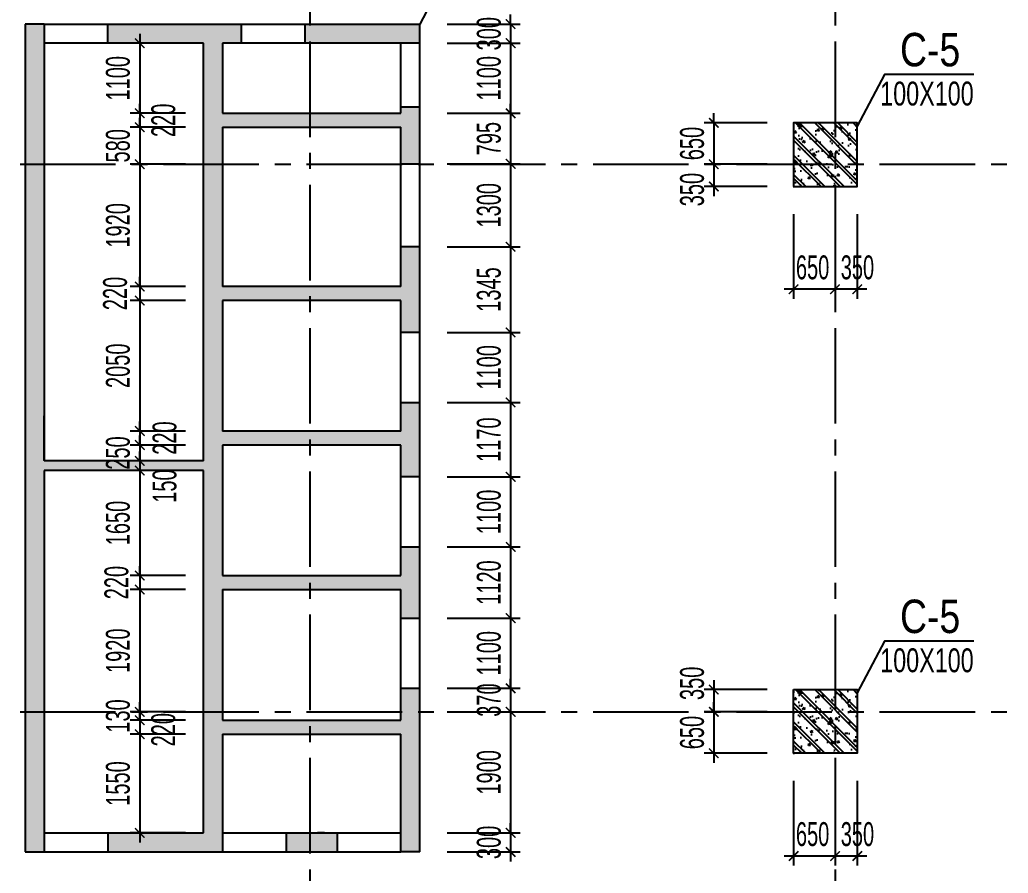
# Model space of a CAD drawing. Extents: x 1719887 to 1865417, y -150890 to 59748.
# Drawn here: x 1806865 to 1822391, y -2493 to 10910 of the extents above; entities that cross this region are included whole.
import ezdxf
from ezdxf.enums import TextEntityAlignment as Align

# ---------------------------------------------------------------- set-up
doc = ezdxf.new("R2010")
doc.units = 0
doc.header["$LTSCALE"] = 1000
doc.header["$MEASUREMENT"] = 0
doc.header["$PDMODE"] = 3
doc.linetypes.add('CENTER2', pattern=[1.125, 0.75, -0.125, 0.125, -0.125])
doc.layers.get('0').update_dxf_attribs({"linetype": 'CONTINUOUS'})
doc.layers.get('Defpoints').update_dxf_attribs({"linetype": 'CONTINUOUS'})
for name, color, linetype in [('CDC.01.AXIS', 160, 'CENTER2'), ('CDC.02.DIM', 1, 'CONTINUOUS'), ('CDC.05.STEEL', 4, 'CONTINUOUS'), ('CDC.06.TEXT', 2, 'CONTINUOUS'), ('CDC.10.HATCH', 9, 'CONTINUOUS'), ('CDC.11.NOTE', 8, 'CONTINUOUS')]:
    doc.layers.add(name, color=color, linetype=linetype)
doc.styles.add('ARIAL', font='arial.ttf', dxfattribs={"width": 0.6})
doc.dimstyles.new('D150', dxfattribs={"dimscale": 150, "dimtxt": 2.5, "dimasz": 1, "dimexe": 1, "dimexo": 0, "dimgap": 1, "dimtad": 1, "dimdec": 0, "dimdsep": 46, "dimtxsty": 'ARIAL', "dimblk": 'ARCHTICK', "dimcen": 1, "dimdle": 1, "dimclrd": 1, "dimclre": 1, "dimclrt": 2, "dimadec": 0, "dimazin": 0, "dimtfac": 0.00072, "dimtdec": 0, "dimtix": 1, "dimtmove": 2, "dimatfit": 3, "dimldrblk": 'ARCHTICK', "dimfxl": 1, "dimtolj": 1, "dimlwd": -1, "dimlwe": -1, "dimarcsym": 0})

# ---------------------------------------------------------------- blocks, each defined once
blk = doc.blocks.new('TH1')
at = {"layer": 'CDC.10.HATCH'}
h = blk.add_hatch(dxfattribs=at)
h.set_pattern_fill('CHAU-01', color=256, scale=50, style=0, pattern_type=2)
h.set_pattern_definition([(50, (0, 0), (358.63009, -31.376067), [37.5, -412.5]), (355, (0, 0), (-69.37567, 376.09607), [30, -330]), (100.4514, (29.9, -2.6), (289.25469, 344.71977), [31.870095, -350.571056]), (46.1842, (0, 100), (533.62052, -82.75951), [56.25, -618.75]), (96.6356, (44.47, 93.1), (467.33135, 487.05894), [47.80514, -525.8565]), (351.1842, (0, 100), (467.33097, 487.0593), [45, -495]), (21, (50, 75), (298.453526, -201.309445), [37.5, -412.5]), (326, (50, 75), (121.657666, 362.57502), [30, -330]), (71.4514, (74.87, 58.22), (420.111314, 161.26525), [31.870095, -350.571056]), (37.5, (0, 0), (6.079928, 166.446927), [0, -326, 0, -335, 0, -331.25]), (7.5, (0, 0), (131.534769, 197.205856), [0, -191, 0, -318.5, 0, -126.25]), (327.5, (-111.5, 0), (266.911218, -11.277436), [0, -125, 0, -390, 0, -517.5]), (317.5, (-161.5, 0), (291.593085, 50.05249), [0, -162.5, 0, -259, 0, -367.5]), (45, (0, 0), (-150.26019, 150.26019), []), (45, (0, 61.25), (-150.26019, 150.26019), [])])
h.paths.add_polyline_path([(1813811, -97948), (1814610, -97948), (1814610, -98248), (1813811, -98248)], flags=17)
h.paths.add_polyline_path([(1814110, -85548), (1815910, -85548), (1815910, -85248), (1814110, -85248)])
h.paths.add_polyline_path([(1812810, -97948), (1812810, -96398), (1815610, -96398), (1815610, -98248), (1815910, -98248), (1815910, -95678), (1815610, -95678), (1815610, -96178), (1812810, -96178), (1812810, -94128), (1815610, -94128), (1815610, -94578), (1815910, -94578), (1815910, -93458), (1815610, -93458), (1815610, -93908), (1812810, -93908), (1812810, -91858), (1815610, -91858), (1815610, -92358), (1815910, -92358), (1815910, -91188), (1815610, -91188), (1815610, -91638), (1812810, -91638), (1812810, -89588), (1815610, -89588), (1815610, -90088), (1815910, -90088), (1815910, -88743), (1815610, -88743), (1815610, -89368), (1812810, -89368), (1812810, -86868), (1815610, -86868), (1815610, -87443), (1815910, -87443), (1815910, -86548), (1815610, -86548), (1815610, -86648), (1812810, -86648), (1812810, -85548), (1813110, -85548), (1813110, -85248), (1811010, -85248), (1811010, -85548), (1812510, -85548), (1812510, -86648), (1812510, -92108), (1810010, -92108), (1810010, -85248), (1809710, -85248), (1809710, -98248), (1810010, -98248), (1810010, -92258), (1812510, -92258), (1812510, -97948), (1811012, -97948), (1811012, -98248), (1812810, -98248)])
h = blk.add_hatch(dxfattribs=at)
h.set_pattern_fill('CHAU-01', color=256, scale=50, style=0, pattern_type=2)
h.set_pattern_definition([(130, (3571359.47, 0), (-358.63009, -31.376067), [37.5, -412.5]), (185, (3571359.47, 0), (69.37567, 376.09607), [30, -330]), (79.5486, (3571329.6, -2.6), (-289.25469, 344.71977), [31.870095, -350.571056]), (133.8158, (3571359.47, 100), (-533.62052, -82.75951), [56.25, -618.75]), (83.3644, (3571315, 93.1), (-467.33135, 487.05894), [47.80514, -525.8565]), (188.8158, (3571359.47, 100), (-467.33097, 487.0593), [45, -495]), (159, (3571309.47, 75), (-298.453526, -201.309445), [37.5, -412.5]), (214, (3571309.47, 75), (-121.657666, 362.57502), [30, -330]), (108.5486, (3571284.6, 58.22), (-420.111314, 161.26525), [31.870095, -350.571056]), (142.5, (3571359.47, 0), (-6.079928, 166.446927), [0, -326, 0, -335, 0, -331.25]), (172.5, (3571359.47, 0), (-131.534769, 197.205856), [0, -191, 0, -318.5, 0, -126.25]), (212.5, (3571470.97, 0), (-266.911218, -11.277436), [0, -125, 0, -390, 0, -517.5]), (222.5, (3571520.97, 0), (-291.593085, 50.05249), [0, -162.5, 0, -259, 0, -367.5]), (135, (3571359.47, 0), (150.26019, 150.26019), []), (135, (3571359.47, 61.25), (150.26019, 150.26019), [])])
h.paths.add_polyline_path([(1822430, -86798), (1822780, -86798), (1822780, -87448), (1822430, -87448)])
h.paths.add_polyline_path([(1822430, -87448), (1822780, -87448), (1822780, -87798), (1822430, -87798)])
h.paths.add_polyline_path([(1821780, -87448), (1822430, -87448), (1822430, -87798), (1821780, -87798)])
h.paths.add_polyline_path([(1821780, -86798), (1822430, -86798), (1822430, -87448), (1821780, -87448)])
h = blk.add_hatch(dxfattribs=at)
h.set_pattern_fill('CHAU-01', color=256, scale=50, style=0, pattern_type=2)
h.set_pattern_definition([(130, (3571359.47, -8900), (-358.63009, -31.376067), [37.5, -412.5]), (185, (3571359.47, -8900), (69.37567, 376.09607), [30, -330]), (79.5486, (3571329.6, -8902.6), (-289.25469, 344.71977), [31.870095, -350.571056]), (133.8158, (3571359.47, -8800), (-533.62052, -82.75951), [56.25, -618.75]), (83.3644, (3571315, -8806.9), (-467.33135, 487.05894), [47.80514, -525.8565]), (188.8158, (3571359.47, -8800), (-467.33097, 487.0593), [45, -495]), (159, (3571309.47, -8825), (-298.453526, -201.309445), [37.5, -412.5]), (214, (3571309.47, -8825), (-121.657666, 362.57502), [30, -330]), (108.5486, (3571284.6, -8841.78), (-420.111314, 161.26525), [31.870095, -350.571056]), (142.5, (3571359.47, -8900), (-6.079928, 166.446927), [0, -326, 0, -335, 0, -331.25]), (172.5, (3571359.47, -8900), (-131.534769, 197.205856), [0, -191, 0, -318.5, 0, -126.25]), (212.5, (3571470.97, -8900), (-266.911218, -11.277436), [0, -125, 0, -390, 0, -517.5]), (222.5, (3571520.97, -8900), (-291.593085, 50.05249), [0, -162.5, 0, -259, 0, -367.5]), (135, (3571359.47, -8900), (150.26019, 150.26019), []), (135, (3571359.47, -8838.75), (150.26019, 150.26019), [])])
h.paths.add_polyline_path([(1822430, -95698), (1822780, -95698), (1822780, -96348), (1822430, -96348)])
h.paths.add_polyline_path([(1822430, -96348), (1822780, -96348), (1822780, -96698), (1822430, -96698)])
h.paths.add_polyline_path([(1821780, -96348), (1822430, -96348), (1822430, -96698), (1821780, -96698)])
h.paths.add_polyline_path([(1821780, -95698), (1822430, -95698), (1822430, -96348), (1821780, -96348)])
at = {"layer": 'CDC.01.AXIS', "ltscale": 2}
for p, q in [((1814180, -63021), (1814180, -119734)), ((1822430, -63021), (1822430, -119734)), ((1733131, -87448), (1840145, -87448)), ((1733131, -96048), (1840145, -96048))]:
    blk.add_line(p, q, dxfattribs=at)
at = {"layer": 'CDC.05.STEEL', "ltscale": 2000}
for p, q in [((1809710, -85248), (1809710, -98248)), ((1810010, -85248), (1809710, -85248)), ((1810010, -85248), (1810010, -92108)), ((1810010, -85248), (1815910, -85248)), ((1811010, -85548), (1811010, -85248)), ((1811010, -85248), (1811010, -85248)), ((1813110, -85548), (1813110, -85248)), ((1814110, -85548), (1814110, -85248)), ((1815910, -98248), (1815910, -85248)), ((1812510, -85548), (1810010, -85548)), ((1812510, -92108), (1812510, -85548)), ((1815910, -85548), (1812810, -85548)), ((1812810, -85548), (1812810, -86648)), ((1815610, -86648), (1815610, -85548)), ((1815610, -86548), (1815910, -86548)), ((1812510, -92108), (1812510, -86648)), ((1812810, -86648), (1815610, -86648)), ((1812810, -86868), (1812810, -89368)), ((1812810, -86868), (1815610, -86868)), ((1815610, -89368), (1815610, -86868)), ((1815610, -87443), (1815910, -87443)), ((1815910, -88743), (1815610, -88743)), ((1815610, -89368), (1812810, -89368)), ((1815610, -89588), (1812810, -89588)), ((1812810, -89588), (1812810, -91638)), ((1815610, -91638), (1815610, -89588)), ((1815910, -90088), (1815610, -90088)), ((1815610, -91188), (1815910, -91188)), ((1810010, -92098), (1810010, -91398)), ((1815610, -91638), (1812810, -91638)), ((1815610, -91858), (1812810, -91858)), ((1812810, -91858), (1812810, -93908)), ((1815610, -93908), (1815610, -91858)), ((1812510, -92108), (1810010, -92108)), ((1810010, -92258), (1810010, -98248)), ((1812510, -92258), (1810010, -92258)), ((1812510, -96708), (1812510, -92258)), ((1812510, -97948), (1812510, -92258)), ((1815910, -92358), (1815610, -92358)), ((1815610, -93458), (1815910, -93458)), ((1812810, -93908), (1815610, -93908)), ((1812810, -94128), (1812810, -96178)), ((1812810, -94128), (1815610, -94128)), ((1815610, -96178), (1815610, -94128)), ((1815610, -94578), (1815910, -94578)), ((1815610, -95678), (1815910, -95678)), ((1812810, -96178), (1815610, -96178)), ((1812810, -96398), (1812810, -97948)), ((1812810, -96398), (1815610, -96398)), ((1815610, -98248), (1815610, -96398)), ((1810010, -97948), (1812510, -97948)), ((1811012, -98248), (1811012, -97948)), ((1812810, -97948), (1812810, -98248)), ((1812810, -97948), (1812810, -97948)), ((1812810, -97948), (1815610, -97948)), ((1813811, -97948), (1813811, -98248)), ((1813811, -97948), (1814510, -97948)), ((1814409, -97948), (1814300, -97948)), ((1814610, -97948), (1814610, -98248)), ((1809710, -98248), (1810010, -98248)), ((1809930, -98248), (1809930, -98248)), ((1810010, -98248), (1815610, -98248)), ((1813811, -98248), (1814510, -98248)), ((1815910, -98248), (1815610, -98248))]:
    blk.add_line(p, q, dxfattribs=at)
for points in [[(1821780, -87798), (1822780, -87798), (1822780, -86798), (1821780, -86798)], [(1821780, -95698), (1822780, -95698), (1822780, -96698), (1821780, -96698)]]:
    blk.add_lwpolyline(points, close=True, dxfattribs=at)
blk = doc.blocks.new('_ARCHTICK')
at = {"color": 0, "linetype": 'ByBlock', "const_width": 0.15}
blk.add_lwpolyline([(-0.5, -0.5), (0.5, 0.5)], dxfattribs=at)
blk = doc.blocks.new('*D538')
at = {"layer": 'CDC.02.DIM', "color": 1, "transparency": 16777216}
for p, q in [((1819670, 7859), (1819670, 6527)), ((1820020, 7859), (1820020, 6527)), ((1820170, 6677), (1819520, 6677))]:
    blk.add_line(p, q, dxfattribs=at)
at = {"layer": 'Defpoints', "color": 0, "transparency": 16777216}
for p in [(1819670, 7859), (1820020, 7859), (1819670, 6677)]:
    blk.add_point(p, dxfattribs=at)
at = {"layer": 'CDC.02.DIM', "color": 1, "transparency": 16777216, "xscale": 150, "yscale": 150, "zscale": 150, "rotation": 180}
blk.add_blockref('_ARCHTICK', (1819670, 6677), dxfattribs=at)
at = {"layer": 'CDC.02.DIM', "color": 1, "transparency": 16777216, "xscale": 150, "yscale": 150, "zscale": 150}
blk.add_blockref('_ARCHTICK', (1820020, 6677), dxfattribs=at)
at = {"layer": 'CDC.02.DIM', "color": 2, "transparency": 16777216, "insert": (1820022, 7019), "char_height": 375, "attachment_point": 5, "style": 'ARIAL'}
blk.add_mtext('\\A1;350', dxfattribs=at)
blk = doc.blocks.new('*D539')
at = {"layer": 'CDC.02.DIM', "color": 1, "transparency": 16777216}
for p, q in [((1819020, 7859), (1819020, 6527)), ((1819670, 7859), (1819670, 6527)), ((1819820, 6677), (1818870, 6677))]:
    blk.add_line(p, q, dxfattribs=at)
at = {"layer": 'Defpoints', "color": 0, "transparency": 16777216}
for p in [(1819020, 7859), (1819670, 7859), (1819020, 6677)]:
    blk.add_point(p, dxfattribs=at)
at = {"layer": 'CDC.02.DIM', "color": 1, "transparency": 16777216, "xscale": 150, "yscale": 150, "zscale": 150, "rotation": 180}
blk.add_blockref('_ARCHTICK', (1819020, 6677), dxfattribs=at)
at = {"layer": 'CDC.02.DIM', "color": 1, "transparency": 16777216, "xscale": 150, "yscale": 150, "zscale": 150}
blk.add_blockref('_ARCHTICK', (1819670, 6677), dxfattribs=at)
at = {"layer": 'CDC.02.DIM', "color": 2, "transparency": 16777216, "insert": (1819318, 7019), "char_height": 375, "attachment_point": 5, "style": 'ARIAL'}
blk.add_mtext('\\A1;650', dxfattribs=at)
blk = doc.blocks.new('*D574')
at = {"layer": 'CDC.02.DIM', "color": 1, "transparency": 16777216}
for p, q in [((1819670, -1041), (1819670, -2373)), ((1820020, -1041), (1820020, -2373)), ((1820170, -2223), (1819520, -2223))]:
    blk.add_line(p, q, dxfattribs=at)
at = {"layer": 'Defpoints', "color": 0, "transparency": 16777216}
for p in [(1819670, -1041), (1820020, -1041), (1819670, -2223)]:
    blk.add_point(p, dxfattribs=at)
at = {"layer": 'CDC.02.DIM', "color": 1, "transparency": 16777216, "xscale": 150, "yscale": 150, "zscale": 150, "rotation": 180}
blk.add_blockref('_ARCHTICK', (1819670, -2223), dxfattribs=at)
at = {"layer": 'CDC.02.DIM', "color": 1, "transparency": 16777216, "xscale": 150, "yscale": 150, "zscale": 150}
blk.add_blockref('_ARCHTICK', (1820020, -2223), dxfattribs=at)
at = {"layer": 'CDC.02.DIM', "color": 2, "transparency": 16777216, "insert": (1820022, -1881), "char_height": 375, "attachment_point": 5, "style": 'ARIAL'}
blk.add_mtext('\\A1;350', dxfattribs=at)
blk = doc.blocks.new('*D575')
at = {"layer": 'CDC.02.DIM', "color": 1, "transparency": 16777216}
for p, q in [((1819020, -1041), (1819020, -2373)), ((1819670, -1041), (1819670, -2373)), ((1819820, -2223), (1818870, -2223))]:
    blk.add_line(p, q, dxfattribs=at)
at = {"layer": 'Defpoints', "color": 0, "transparency": 16777216}
for p in [(1819020, -1041), (1819670, -1041), (1819020, -2223)]:
    blk.add_point(p, dxfattribs=at)
at = {"layer": 'CDC.02.DIM', "color": 1, "transparency": 16777216, "xscale": 150, "yscale": 150, "zscale": 150, "rotation": 180}
blk.add_blockref('_ARCHTICK', (1819020, -2223), dxfattribs=at)
at = {"layer": 'CDC.02.DIM', "color": 1, "transparency": 16777216, "xscale": 150, "yscale": 150, "zscale": 150}
blk.add_blockref('_ARCHTICK', (1819670, -2223), dxfattribs=at)
at = {"layer": 'CDC.02.DIM', "color": 2, "transparency": 16777216, "insert": (1819318, -1881), "char_height": 375, "attachment_point": 5, "style": 'ARIAL'}
blk.add_mtext('\\A1;650', dxfattribs=at)
blk = doc.blocks.new('*D753')
at = {"layer": 'CDC.02.DIM', "color": 1, "transparency": 16777216}
for p, q in [((1817767, 9291), (1817767, 9441)), ((1818602, 9291), (1817617, 9291)), ((1817767, 9291), (1817767, 8641)), ((1818602, 8641), (1817617, 8641)), ((1817767, 8641), (1817767, 8491))]:
    blk.add_line(p, q, dxfattribs=at)
at = {"layer": 'Defpoints', "color": 0, "transparency": 16777216}
for p in [(1818602, 9291), (1817767, 8641), (1818602, 8641)]:
    blk.add_point(p, dxfattribs=at)
at = {"layer": 'CDC.02.DIM', "color": 1, "transparency": 16777216, "xscale": 150, "yscale": 150, "zscale": 150}
for p, rotation in [((1817767, 9291), 270), ((1817767, 8641), 90)]:
    blk.add_blockref('_ARCHTICK', p, dxfattribs=dict(at, rotation=rotation))
at = {"layer": 'CDC.02.DIM', "color": 2, "transparency": 16777216, "insert": (1817426, 8966), "char_height": 375, "attachment_point": 5, "rotation": 90, "style": 'ARIAL'}
blk.add_mtext('\\A1;650', dxfattribs=at)
blk = doc.blocks.new('*D754')
at = {"layer": 'CDC.02.DIM', "color": 1, "transparency": 16777216}
for p, q in [((1817767, 8791), (1817767, 8141)), ((1818602, 8641), (1817617, 8641)), ((1818602, 8291), (1817617, 8291))]:
    blk.add_line(p, q, dxfattribs=at)
at = {"layer": 'Defpoints', "color": 0, "transparency": 16777216}
for p in [(1818602, 8641), (1817767, 8291), (1818602, 8291)]:
    blk.add_point(p, dxfattribs=at)
at = {"layer": 'CDC.02.DIM', "color": 1, "transparency": 16777216, "xscale": 150, "yscale": 150, "zscale": 150}
for p, rotation in [((1817767, 8641), 90), ((1817767, 8291), 270)]:
    blk.add_blockref('_ARCHTICK', p, dxfattribs=dict(at, rotation=rotation))
at = {"layer": 'CDC.02.DIM', "color": 2, "transparency": 16777216, "insert": (1817426, 8243), "char_height": 375, "attachment_point": 5, "rotation": 90, "style": 'ARIAL'}
blk.add_mtext('\\A1;350', dxfattribs=at)
blk = doc.blocks.new('*D755')
at = {"layer": 'CDC.02.DIM', "color": 1, "transparency": 16777216}
for p, q in [((1817767, 541), (1817767, -109)), ((1818602, 391), (1817617, 391)), ((1818602, 41), (1817617, 41))]:
    blk.add_line(p, q, dxfattribs=at)
at = {"layer": 'Defpoints', "color": 0, "transparency": 16777216}
for p in [(1818602, 391), (1817767, 41), (1818602, 41)]:
    blk.add_point(p, dxfattribs=at)
at = {"layer": 'CDC.02.DIM', "color": 1, "transparency": 16777216, "xscale": 150, "yscale": 150, "zscale": 150}
for p, rotation in [((1817767, 391), 90), ((1817767, 41), 270)]:
    blk.add_blockref('_ARCHTICK', p, dxfattribs=dict(at, rotation=rotation))
at = {"layer": 'CDC.02.DIM', "color": 2, "transparency": 16777216, "insert": (1817426, 489), "char_height": 375, "attachment_point": 5, "rotation": 90, "style": 'ARIAL'}
blk.add_mtext('\\A1;350', dxfattribs=at)
blk = doc.blocks.new('*D756')
at = {"layer": 'CDC.02.DIM', "color": 1, "transparency": 16777216}
for p, q in [((1817767, 41), (1817767, 191)), ((1818602, 41), (1817617, 41)), ((1817767, 41), (1817767, -609)), ((1818602, -609), (1817617, -609)), ((1817767, -609), (1817767, -759))]:
    blk.add_line(p, q, dxfattribs=at)
at = {"layer": 'Defpoints', "color": 0, "transparency": 16777216}
for p in [(1818602, 41), (1817767, -609), (1818602, -609)]:
    blk.add_point(p, dxfattribs=at)
at = {"layer": 'CDC.02.DIM', "color": 1, "transparency": 16777216, "xscale": 150, "yscale": 150, "zscale": 150}
for p, rotation in [((1817767, 41), 270), ((1817767, -609), 90)]:
    blk.add_blockref('_ARCHTICK', p, dxfattribs=dict(at, rotation=rotation))
at = {"layer": 'CDC.02.DIM', "color": 2, "transparency": 16777216, "insert": (1817426, -284), "char_height": 375, "attachment_point": 5, "rotation": 90, "style": 'ARIAL'}
blk.add_mtext('\\A1;650', dxfattribs=at)
blk = doc.blocks.new('*D905')
at = {"layer": 'CDC.02.DIM', "color": 1, "transparency": 16777216}
for p, q in [((1814575, 10841), (1814575, 10991)), ((1813580, 10841), (1814725, 10841)), ((1814575, 10841), (1814575, 10541)), ((1813580, 10541), (1814725, 10541)), ((1814575, 10541), (1814575, 10391))]:
    blk.add_line(p, q, dxfattribs=at)
at = {"layer": 'Defpoints', "color": 0, "transparency": 16777216}
for p in [(1813580, 10841), (1813580, 10541), (1814575, 10541)]:
    blk.add_point(p, dxfattribs=at)
at = {"layer": 'CDC.02.DIM', "color": 1, "transparency": 16777216, "xscale": 150, "yscale": 150, "zscale": 150}
for p, rotation in [((1814575, 10841), 270), ((1814575, 10541), 90)]:
    blk.add_blockref('_ARCHTICK', p, dxfattribs=dict(at, rotation=rotation))
at = {"layer": 'CDC.02.DIM', "color": 2, "transparency": 16777216, "insert": (1814234, 10691), "char_height": 375, "attachment_point": 5, "rotation": 90, "style": 'ARIAL'}
blk.add_mtext('\\A1;300', dxfattribs=at)
blk = doc.blocks.new('*D906')
at = {"layer": 'CDC.02.DIM', "color": 1, "transparency": 16777216}
for p, q in [((1814575, 10691), (1814575, 9291)), ((1813580, 10541), (1814725, 10541)), ((1813580, 9441), (1814725, 9441))]:
    blk.add_line(p, q, dxfattribs=at)
at = {"layer": 'Defpoints', "color": 0, "transparency": 16777216}
for p in [(1813580, 10541), (1813580, 9441), (1814575, 9441)]:
    blk.add_point(p, dxfattribs=at)
at = {"layer": 'CDC.02.DIM', "color": 1, "transparency": 16777216, "xscale": 150, "yscale": 150, "zscale": 150}
for p, rotation in [((1814575, 10541), 90), ((1814575, 9441), 270)]:
    blk.add_blockref('_ARCHTICK', p, dxfattribs=dict(at, rotation=rotation))
at = {"layer": 'CDC.02.DIM', "color": 2, "transparency": 16777216, "insert": (1814234, 9991), "char_height": 375, "attachment_point": 5, "rotation": 90, "style": 'ARIAL'}
blk.add_mtext('\\A1;1100', dxfattribs=at)
blk = doc.blocks.new('*D907')
at = {"layer": 'CDC.02.DIM', "color": 1, "transparency": 16777216}
for p, q in [((1814575, 8796), (1814575, 7196)), ((1813580, 8646), (1814725, 8646)), ((1813580, 7346), (1814725, 7346))]:
    blk.add_line(p, q, dxfattribs=at)
at = {"layer": 'Defpoints', "color": 0, "transparency": 16777216}
for p in [(1813580, 8646), (1813580, 7346), (1814575, 7346)]:
    blk.add_point(p, dxfattribs=at)
at = {"layer": 'CDC.02.DIM', "color": 1, "transparency": 16777216, "xscale": 150, "yscale": 150, "zscale": 150}
for p, rotation in [((1814575, 8646), 90), ((1814575, 7346), 270)]:
    blk.add_blockref('_ARCHTICK', p, dxfattribs=dict(at, rotation=rotation))
at = {"layer": 'CDC.02.DIM', "color": 2, "transparency": 16777216, "insert": (1814234, 7996), "char_height": 375, "attachment_point": 5, "rotation": 90, "style": 'ARIAL'}
blk.add_mtext('\\A1;1300', dxfattribs=at)
blk = doc.blocks.new('*D908')
at = {"layer": 'CDC.02.DIM', "color": 1, "transparency": 16777216}
for p, q in [((1814575, 7496), (1814575, 5851)), ((1813580, 7346), (1814725, 7346)), ((1813580, 6001), (1814725, 6001))]:
    blk.add_line(p, q, dxfattribs=at)
at = {"layer": 'Defpoints', "color": 0, "transparency": 16777216}
for p in [(1813580, 7346), (1813580, 6001), (1814575, 6001)]:
    blk.add_point(p, dxfattribs=at)
at = {"layer": 'CDC.02.DIM', "color": 1, "transparency": 16777216, "xscale": 150, "yscale": 150, "zscale": 150}
for p, rotation in [((1814575, 7346), 90), ((1814575, 6001), 270)]:
    blk.add_blockref('_ARCHTICK', p, dxfattribs=dict(at, rotation=rotation))
at = {"layer": 'CDC.02.DIM', "color": 2, "transparency": 16777216, "insert": (1814234, 6673), "char_height": 375, "attachment_point": 5, "rotation": 90, "style": 'ARIAL'}
blk.add_mtext('\\A1;1345', dxfattribs=at)
blk = doc.blocks.new('*D909')
at = {"layer": 'CDC.02.DIM', "color": 1, "transparency": 16777216}
for p, q in [((1814575, 6151), (1814575, 4751)), ((1813580, 6001), (1814725, 6001)), ((1813580, 4901), (1814725, 4901))]:
    blk.add_line(p, q, dxfattribs=at)
at = {"layer": 'Defpoints', "color": 0, "transparency": 16777216}
for p in [(1813580, 6001), (1813580, 4901), (1814575, 4901)]:
    blk.add_point(p, dxfattribs=at)
at = {"layer": 'CDC.02.DIM', "color": 1, "transparency": 16777216, "xscale": 150, "yscale": 150, "zscale": 150}
for p, rotation in [((1814575, 6001), 90), ((1814575, 4901), 270)]:
    blk.add_blockref('_ARCHTICK', p, dxfattribs=dict(at, rotation=rotation))
at = {"layer": 'CDC.02.DIM', "color": 2, "transparency": 16777216, "insert": (1814234, 5451), "char_height": 375, "attachment_point": 5, "rotation": 90, "style": 'ARIAL'}
blk.add_mtext('\\A1;1100', dxfattribs=at)
blk = doc.blocks.new('*D910')
at = {"layer": 'CDC.02.DIM', "color": 1, "transparency": 16777216}
for p, q in [((1814575, 5051), (1814575, 3581)), ((1813580, 4901), (1814725, 4901)), ((1813580, 3731), (1814725, 3731))]:
    blk.add_line(p, q, dxfattribs=at)
at = {"layer": 'Defpoints', "color": 0, "transparency": 16777216}
for p in [(1813580, 4901), (1813580, 3731), (1814575, 3731)]:
    blk.add_point(p, dxfattribs=at)
at = {"layer": 'CDC.02.DIM', "color": 1, "transparency": 16777216, "xscale": 150, "yscale": 150, "zscale": 150}
for p, rotation in [((1814575, 4901), 90), ((1814575, 3731), 270)]:
    blk.add_blockref('_ARCHTICK', p, dxfattribs=dict(at, rotation=rotation))
at = {"layer": 'CDC.02.DIM', "color": 2, "transparency": 16777216, "insert": (1814234, 4316), "char_height": 375, "attachment_point": 5, "rotation": 90, "style": 'ARIAL'}
blk.add_mtext('\\A1;1170', dxfattribs=at)
blk = doc.blocks.new('*D911')
at = {"layer": 'CDC.02.DIM', "color": 1, "transparency": 16777216}
for p, q in [((1813580, 3731), (1814725, 3731)), ((1814575, 3881), (1814575, 2481)), ((1813580, 2631), (1814725, 2631))]:
    blk.add_line(p, q, dxfattribs=at)
at = {"layer": 'Defpoints', "color": 0, "transparency": 16777216}
for p in [(1813580, 3731), (1813580, 2631), (1814575, 2631)]:
    blk.add_point(p, dxfattribs=at)
at = {"layer": 'CDC.02.DIM', "color": 1, "transparency": 16777216, "xscale": 150, "yscale": 150, "zscale": 150}
for p, rotation in [((1814575, 3731), 90), ((1814575, 2631), 270)]:
    blk.add_blockref('_ARCHTICK', p, dxfattribs=dict(at, rotation=rotation))
at = {"layer": 'CDC.02.DIM', "color": 2, "transparency": 16777216, "insert": (1814234, 3181), "char_height": 375, "attachment_point": 5, "rotation": 90, "style": 'ARIAL'}
blk.add_mtext('\\A1;1100', dxfattribs=at)
blk = doc.blocks.new('*D912')
at = {"layer": 'CDC.02.DIM', "color": 1, "transparency": 16777216}
for p, q in [((1814575, 2781), (1814575, 1361)), ((1813580, 2631), (1814725, 2631)), ((1813580, 1511), (1814725, 1511))]:
    blk.add_line(p, q, dxfattribs=at)
at = {"layer": 'Defpoints', "color": 0, "transparency": 16777216}
for p in [(1813580, 2631), (1813580, 1511), (1814575, 1511)]:
    blk.add_point(p, dxfattribs=at)
at = {"layer": 'CDC.02.DIM', "color": 1, "transparency": 16777216, "xscale": 150, "yscale": 150, "zscale": 150}
for p, rotation in [((1814575, 2631), 90), ((1814575, 1511), 270)]:
    blk.add_blockref('_ARCHTICK', p, dxfattribs=dict(at, rotation=rotation))
at = {"layer": 'CDC.02.DIM', "color": 2, "transparency": 16777216, "insert": (1814234, 2071), "char_height": 375, "attachment_point": 5, "rotation": 90, "style": 'ARIAL'}
blk.add_mtext('\\A1;1120', dxfattribs=at)
blk = doc.blocks.new('*D913')
at = {"layer": 'CDC.02.DIM', "color": 1, "transparency": 16777216}
for p, q in [((1814575, 1661), (1814575, 261)), ((1813580, 1511), (1814725, 1511)), ((1813580, 411), (1814725, 411))]:
    blk.add_line(p, q, dxfattribs=at)
at = {"layer": 'Defpoints', "color": 0, "transparency": 16777216}
for p in [(1813580, 1511), (1813580, 411), (1814575, 411)]:
    blk.add_point(p, dxfattribs=at)
at = {"layer": 'CDC.02.DIM', "color": 1, "transparency": 16777216, "xscale": 150, "yscale": 150, "zscale": 150}
for p, rotation in [((1814575, 1511), 90), ((1814575, 411), 270)]:
    blk.add_blockref('_ARCHTICK', p, dxfattribs=dict(at, rotation=rotation))
at = {"layer": 'CDC.02.DIM', "color": 2, "transparency": 16777216, "insert": (1814234, 961), "char_height": 375, "attachment_point": 5, "rotation": 90, "style": 'ARIAL'}
blk.add_mtext('\\A1;1100', dxfattribs=at)
blk = doc.blocks.new('*D914')
at = {"layer": 'CDC.02.DIM', "color": 1, "transparency": 16777216}
for p, q in [((1814575, 411), (1814575, 561)), ((1813580, 411), (1814725, 411)), ((1814575, 411), (1814575, 41)), ((1813580, 41), (1814725, 41)), ((1814575, 41), (1814575, -109))]:
    blk.add_line(p, q, dxfattribs=at)
at = {"layer": 'Defpoints', "color": 0, "transparency": 16777216}
for p in [(1813580, 411), (1813580, 41), (1814575, 41)]:
    blk.add_point(p, dxfattribs=at)
at = {"layer": 'CDC.02.DIM', "color": 1, "transparency": 16777216, "xscale": 150, "yscale": 150, "zscale": 150}
for p, rotation in [((1814575, 411), 270), ((1814575, 41), 90)]:
    blk.add_blockref('_ARCHTICK', p, dxfattribs=dict(at, rotation=rotation))
at = {"layer": 'CDC.02.DIM', "color": 2, "transparency": 16777216, "insert": (1814234, 226), "char_height": 375, "attachment_point": 5, "rotation": 90, "style": 'ARIAL'}
blk.add_mtext('\\A1;370', dxfattribs=at)
blk = doc.blocks.new('*D918')
at = {"layer": 'CDC.02.DIM', "color": 1, "transparency": 16777216}
for p, q in [((1814575, 191), (1814575, -2009)), ((1813580, 41), (1814725, 41)), ((1813580, -1859), (1814725, -1859))]:
    blk.add_line(p, q, dxfattribs=at)
at = {"layer": 'Defpoints', "color": 0, "transparency": 16777216}
for p in [(1813580, 41), (1813580, -1859), (1814575, -1859)]:
    blk.add_point(p, dxfattribs=at)
at = {"layer": 'CDC.02.DIM', "color": 1, "transparency": 16777216, "xscale": 150, "yscale": 150, "zscale": 150}
for p, rotation in [((1814575, 41), 90), ((1814575, -1859), 270)]:
    blk.add_blockref('_ARCHTICK', p, dxfattribs=dict(at, rotation=rotation))
at = {"layer": 'CDC.02.DIM', "color": 2, "transparency": 16777216, "insert": (1814234, -909), "char_height": 375, "attachment_point": 5, "rotation": 90, "style": 'ARIAL'}
blk.add_mtext('\\A1;1900', dxfattribs=at)
blk = doc.blocks.new('*D919')
at = {"layer": 'CDC.02.DIM', "color": 1, "transparency": 16777216}
for p, q in [((1813580, -1859), (1814725, -1859)), ((1814575, -1859), (1814575, -1709)), ((1814575, -1859), (1814575, -2159)), ((1813580, -2159), (1814725, -2159)), ((1814575, -2159), (1814575, -2309))]:
    blk.add_line(p, q, dxfattribs=at)
at = {"layer": 'Defpoints', "color": 0, "transparency": 16777216}
for p in [(1813580, -1859), (1813580, -2159), (1814575, -2159)]:
    blk.add_point(p, dxfattribs=at)
at = {"layer": 'CDC.02.DIM', "color": 1, "transparency": 16777216, "xscale": 150, "yscale": 150, "zscale": 150}
for p, rotation in [((1814575, -1859), 270), ((1814575, -2159), 90)]:
    blk.add_blockref('_ARCHTICK', p, dxfattribs=dict(at, rotation=rotation))
at = {"layer": 'CDC.02.DIM', "color": 2, "transparency": 16777216, "insert": (1814234, -2009), "char_height": 375, "attachment_point": 5, "rotation": 90, "style": 'ARIAL'}
blk.add_mtext('\\A1;300', dxfattribs=at)
blk = doc.blocks.new('*D920')
at = {"layer": 'CDC.02.DIM', "color": 1, "transparency": 16777216}
for p, q in [((1814575, 9441), (1814575, 9591)), ((1813580, 9441), (1814725, 9441)), ((1814575, 9441), (1814575, 8646)), ((1813580, 8646), (1814725, 8646)), ((1814575, 8646), (1814575, 8496))]:
    blk.add_line(p, q, dxfattribs=at)
at = {"layer": 'Defpoints', "color": 0, "transparency": 16777216}
for p in [(1813580, 9441), (1813580, 8646), (1814575, 8646)]:
    blk.add_point(p, dxfattribs=at)
at = {"layer": 'CDC.02.DIM', "color": 1, "transparency": 16777216, "xscale": 150, "yscale": 150, "zscale": 150}
for p, rotation in [((1814575, 9441), 270), ((1814575, 8646), 90)]:
    blk.add_blockref('_ARCHTICK', p, dxfattribs=dict(at, rotation=rotation))
at = {"layer": 'CDC.02.DIM', "color": 2, "transparency": 16777216, "insert": (1814234, 9043), "char_height": 375, "attachment_point": 5, "rotation": 90, "style": 'ARIAL'}
blk.add_mtext('\\A1;795', dxfattribs=at)
blk = doc.blocks.new('*D921')
at = {"layer": 'CDC.02.DIM', "color": 1, "transparency": 16777216}
for p, q in [((1808750, 10691), (1808750, 9291)), ((1809468, 10541), (1808600, 10541)), ((1809468, 9441), (1808600, 9441))]:
    blk.add_line(p, q, dxfattribs=at)
at = {"layer": 'Defpoints', "color": 0, "transparency": 16777216}
for p in [(1809468, 10541), (1808750, 9441), (1809468, 9441)]:
    blk.add_point(p, dxfattribs=at)
at = {"layer": 'CDC.02.DIM', "color": 1, "transparency": 16777216, "xscale": 150, "yscale": 150, "zscale": 150}
for p, rotation in [((1808750, 10541), 90), ((1808750, 9441), 270)]:
    blk.add_blockref('_ARCHTICK', p, dxfattribs=dict(at, rotation=rotation))
at = {"layer": 'CDC.02.DIM', "color": 2, "transparency": 16777216, "insert": (1808408, 9991), "char_height": 375, "attachment_point": 5, "rotation": 90, "style": 'ARIAL'}
blk.add_mtext('\\A1;1100', dxfattribs=at)
blk = doc.blocks.new('*D922')
at = {"layer": 'CDC.02.DIM', "color": 1, "transparency": 16777216}
for p, q in [((1808750, 9441), (1808750, 9591)), ((1809468, 9441), (1808600, 9441)), ((1808750, 9441), (1808750, 9221)), ((1809468, 9221), (1808600, 9221)), ((1808750, 9221), (1808750, 9071))]:
    blk.add_line(p, q, dxfattribs=at)
at = {"layer": 'Defpoints', "color": 0, "transparency": 16777216}
for p in [(1809468, 9441), (1808750, 9221), (1809468, 9221)]:
    blk.add_point(p, dxfattribs=at)
at = {"layer": 'CDC.02.DIM', "color": 1, "transparency": 16777216, "xscale": 150, "yscale": 150, "zscale": 150}
for p, rotation in [((1808750, 9441), 270), ((1808750, 9221), 90)]:
    blk.add_blockref('_ARCHTICK', p, dxfattribs=dict(at, rotation=rotation))
at = {"layer": 'CDC.02.DIM', "color": 2, "transparency": 16777216, "insert": (1809122, 9331), "char_height": 375, "attachment_point": 5, "rotation": 90, "style": 'ARIAL'}
blk.add_mtext('\\A1;220', dxfattribs=at)
blk = doc.blocks.new('*D923')
at = {"layer": 'CDC.02.DIM', "color": 1, "transparency": 16777216}
for p, q in [((1808750, 9221), (1808750, 9371)), ((1809468, 9221), (1808600, 9221)), ((1808750, 9221), (1808750, 8641)), ((1809468, 8641), (1808600, 8641)), ((1808750, 8641), (1808750, 8491))]:
    blk.add_line(p, q, dxfattribs=at)
at = {"layer": 'Defpoints', "color": 0, "transparency": 16777216}
for p in [(1809468, 9221), (1808750, 8641), (1809468, 8641)]:
    blk.add_point(p, dxfattribs=at)
at = {"layer": 'CDC.02.DIM', "color": 1, "transparency": 16777216, "xscale": 150, "yscale": 150, "zscale": 150}
for p, rotation in [((1808750, 9221), 270), ((1808750, 8641), 90)]:
    blk.add_blockref('_ARCHTICK', p, dxfattribs=dict(at, rotation=rotation))
at = {"layer": 'CDC.02.DIM', "color": 2, "transparency": 16777216, "insert": (1808408, 8931), "char_height": 375, "attachment_point": 5, "rotation": 90, "style": 'ARIAL'}
blk.add_mtext('\\A1;580', dxfattribs=at)
blk = doc.blocks.new('*D924')
at = {"layer": 'CDC.02.DIM', "color": 1, "transparency": 16777216}
for p, q in [((1808750, 8791), (1808750, 6571)), ((1809468, 8641), (1808600, 8641)), ((1809468, 6721), (1808600, 6721))]:
    blk.add_line(p, q, dxfattribs=at)
at = {"layer": 'Defpoints', "color": 0, "transparency": 16777216}
for p in [(1809468, 8641), (1808750, 6721), (1809468, 6721)]:
    blk.add_point(p, dxfattribs=at)
at = {"layer": 'CDC.02.DIM', "color": 1, "transparency": 16777216, "xscale": 150, "yscale": 150, "zscale": 150}
for p, rotation in [((1808750, 8641), 90), ((1808750, 6721), 270)]:
    blk.add_blockref('_ARCHTICK', p, dxfattribs=dict(at, rotation=rotation))
at = {"layer": 'CDC.02.DIM', "color": 2, "transparency": 16777216, "insert": (1808408, 7681), "char_height": 375, "attachment_point": 5, "rotation": 90, "style": 'ARIAL'}
blk.add_mtext('\\A1;1920', dxfattribs=at)
blk = doc.blocks.new('*D925')
at = {"layer": 'CDC.02.DIM', "color": 1, "transparency": 16777216}
for p, q in [((1808750, 6721), (1808750, 6871)), ((1809468, 6721), (1808600, 6721)), ((1808750, 6721), (1808750, 6501)), ((1809468, 6501), (1808600, 6501)), ((1808750, 6501), (1808750, 6351))]:
    blk.add_line(p, q, dxfattribs=at)
at = {"layer": 'Defpoints', "color": 0, "transparency": 16777216}
for p in [(1809468, 6721), (1808750, 6501), (1809468, 6501)]:
    blk.add_point(p, dxfattribs=at)
at = {"layer": 'CDC.02.DIM', "color": 1, "transparency": 16777216, "xscale": 150, "yscale": 150, "zscale": 150}
for p, rotation in [((1808750, 6721), 270), ((1808750, 6501), 90)]:
    blk.add_blockref('_ARCHTICK', p, dxfattribs=dict(at, rotation=rotation))
at = {"layer": 'CDC.02.DIM', "color": 2, "transparency": 16777216, "insert": (1808364, 6611), "char_height": 375, "attachment_point": 5, "rotation": 90, "style": 'ARIAL'}
blk.add_mtext('\\A1;220', dxfattribs=at)
blk = doc.blocks.new('*D926')
at = {"layer": 'CDC.02.DIM', "color": 1, "transparency": 16777216}
for p, q in [((1808750, 6651), (1808750, 4301)), ((1809468, 6501), (1808600, 6501)), ((1809468, 4451), (1808600, 4451))]:
    blk.add_line(p, q, dxfattribs=at)
at = {"layer": 'Defpoints', "color": 0, "transparency": 16777216}
for p in [(1809468, 6501), (1808750, 4451), (1809468, 4451)]:
    blk.add_point(p, dxfattribs=at)
at = {"layer": 'CDC.02.DIM', "color": 1, "transparency": 16777216, "xscale": 150, "yscale": 150, "zscale": 150}
for p, rotation in [((1808750, 6501), 90), ((1808750, 4451), 270)]:
    blk.add_blockref('_ARCHTICK', p, dxfattribs=dict(at, rotation=rotation))
at = {"layer": 'CDC.02.DIM', "color": 2, "transparency": 16777216, "insert": (1808408, 5476), "char_height": 375, "attachment_point": 5, "rotation": 90, "style": 'ARIAL'}
blk.add_mtext('\\A1;2050', dxfattribs=at)
blk = doc.blocks.new('*D927')
at = {"layer": 'CDC.02.DIM', "color": 1, "transparency": 16777216}
for p, q in [((1808750, 4451), (1808750, 4601)), ((1809468, 4451), (1808600, 4451)), ((1808750, 4451), (1808750, 4231)), ((1809468, 4231), (1808600, 4231)), ((1808750, 4231), (1808750, 4081))]:
    blk.add_line(p, q, dxfattribs=at)
at = {"layer": 'Defpoints', "color": 0, "transparency": 16777216}
for p in [(1809468, 4451), (1808750, 4231), (1809468, 4231)]:
    blk.add_point(p, dxfattribs=at)
at = {"layer": 'CDC.02.DIM', "color": 1, "transparency": 16777216, "xscale": 150, "yscale": 150, "zscale": 150}
for p, rotation in [((1808750, 4451), 270), ((1808750, 4231), 90)]:
    blk.add_blockref('_ARCHTICK', p, dxfattribs=dict(at, rotation=rotation))
at = {"layer": 'CDC.02.DIM', "color": 2, "transparency": 16777216, "insert": (1809141, 4341), "char_height": 375, "attachment_point": 5, "rotation": 90, "style": 'ARIAL'}
blk.add_mtext('\\A1;220', dxfattribs=at)
blk = doc.blocks.new('*D928')
at = {"layer": 'CDC.02.DIM', "color": 1, "transparency": 16777216}
for p, q in [((1808750, 4231), (1808750, 4381)), ((1809468, 4231), (1808600, 4231)), ((1808750, 4231), (1808750, 3981)), ((1809468, 3981), (1808600, 3981)), ((1808750, 3981), (1808750, 3831))]:
    blk.add_line(p, q, dxfattribs=at)
at = {"layer": 'Defpoints', "color": 0, "transparency": 16777216}
for p in [(1809468, 4231), (1808750, 3981), (1809468, 3981)]:
    blk.add_point(p, dxfattribs=at)
at = {"layer": 'CDC.02.DIM', "color": 1, "transparency": 16777216, "xscale": 150, "yscale": 150, "zscale": 150}
for p, rotation in [((1808750, 4231), 270), ((1808750, 3981), 90)]:
    blk.add_blockref('_ARCHTICK', p, dxfattribs=dict(at, rotation=rotation))
at = {"layer": 'CDC.02.DIM', "color": 2, "transparency": 16777216, "insert": (1808408, 4106), "char_height": 375, "attachment_point": 5, "rotation": 90, "style": 'ARIAL'}
blk.add_mtext('\\A1;250', dxfattribs=at)
blk = doc.blocks.new('*D929')
at = {"layer": 'CDC.02.DIM', "color": 1, "transparency": 16777216}
for p, q in [((1808750, 3981), (1808750, 4131)), ((1809468, 3981), (1808600, 3981)), ((1808750, 3981), (1808750, 3831)), ((1809468, 3831), (1808600, 3831)), ((1808750, 3831), (1808750, 3681))]:
    blk.add_line(p, q, dxfattribs=at)
at = {"layer": 'Defpoints', "color": 0, "transparency": 16777216}
for p in [(1809468, 3981), (1808750, 3831), (1809468, 3831)]:
    blk.add_point(p, dxfattribs=at)
at = {"layer": 'CDC.02.DIM', "color": 1, "transparency": 16777216, "xscale": 150, "yscale": 150, "zscale": 150}
for p, rotation in [((1808750, 3981), 270), ((1808750, 3831), 90)]:
    blk.add_blockref('_ARCHTICK', p, dxfattribs=dict(at, rotation=rotation))
at = {"layer": 'CDC.02.DIM', "color": 2, "transparency": 16777216, "insert": (1809141, 3587), "char_height": 375, "attachment_point": 5, "rotation": 90, "style": 'ARIAL'}
blk.add_mtext('\\A1;150', dxfattribs=at)
blk = doc.blocks.new('*D930')
at = {"layer": 'CDC.02.DIM', "color": 1, "transparency": 16777216}
for p, q in [((1808750, 3981), (1808750, 2031)), ((1809468, 3831), (1808600, 3831)), ((1809468, 2181), (1808600, 2181))]:
    blk.add_line(p, q, dxfattribs=at)
at = {"layer": 'Defpoints', "color": 0, "transparency": 16777216}
for p in [(1809468, 3831), (1808750, 2181), (1809468, 2181)]:
    blk.add_point(p, dxfattribs=at)
at = {"layer": 'CDC.02.DIM', "color": 1, "transparency": 16777216, "xscale": 150, "yscale": 150, "zscale": 150}
for p, rotation in [((1808750, 3831), 90), ((1808750, 2181), 270)]:
    blk.add_blockref('_ARCHTICK', p, dxfattribs=dict(at, rotation=rotation))
at = {"layer": 'CDC.02.DIM', "color": 2, "transparency": 16777216, "insert": (1808408, 3006), "char_height": 375, "attachment_point": 5, "rotation": 90, "style": 'ARIAL'}
blk.add_mtext('\\A1;1650', dxfattribs=at)
blk = doc.blocks.new('*D931')
at = {"layer": 'CDC.02.DIM', "color": 1, "transparency": 16777216}
for p, q in [((1808750, 2181), (1808750, 2331)), ((1809468, 2181), (1808600, 2181)), ((1808750, 2181), (1808750, 1961)), ((1809468, 1961), (1808600, 1961)), ((1808750, 1961), (1808750, 1811))]:
    blk.add_line(p, q, dxfattribs=at)
at = {"layer": 'Defpoints', "color": 0, "transparency": 16777216}
for p in [(1809468, 2181), (1808750, 1961), (1809468, 1961)]:
    blk.add_point(p, dxfattribs=at)
at = {"layer": 'CDC.02.DIM', "color": 1, "transparency": 16777216, "xscale": 150, "yscale": 150, "zscale": 150}
for p, rotation in [((1808750, 2181), 270), ((1808750, 1961), 90)]:
    blk.add_blockref('_ARCHTICK', p, dxfattribs=dict(at, rotation=rotation))
at = {"layer": 'CDC.02.DIM', "color": 2, "transparency": 16777216, "insert": (1808385, 2071), "char_height": 375, "attachment_point": 5, "rotation": 90, "style": 'ARIAL'}
blk.add_mtext('\\A1;220', dxfattribs=at)
blk = doc.blocks.new('*D932')
at = {"layer": 'CDC.02.DIM', "color": 1, "transparency": 16777216}
for p, q in [((1808750, 2111), (1808750, -109)), ((1809468, 1961), (1808600, 1961)), ((1809468, 41), (1808600, 41))]:
    blk.add_line(p, q, dxfattribs=at)
at = {"layer": 'Defpoints', "color": 0, "transparency": 16777216}
for p in [(1809468, 1961), (1808750, 41), (1809468, 41)]:
    blk.add_point(p, dxfattribs=at)
at = {"layer": 'CDC.02.DIM', "color": 1, "transparency": 16777216, "xscale": 150, "yscale": 150, "zscale": 150}
for p, rotation in [((1808750, 1961), 90), ((1808750, 41), 270)]:
    blk.add_blockref('_ARCHTICK', p, dxfattribs=dict(at, rotation=rotation))
at = {"layer": 'CDC.02.DIM', "color": 2, "transparency": 16777216, "insert": (1808408, 1001), "char_height": 375, "attachment_point": 5, "rotation": 90, "style": 'ARIAL'}
blk.add_mtext('\\A1;1920', dxfattribs=at)
blk = doc.blocks.new('*D915')
at = {"layer": 'CDC.02.DIM', "color": 1, "transparency": 16777216}
for p, q in [((1808750, 41), (1808750, 191)), ((1809468, 41), (1808600, 41)), ((1808750, 41), (1808750, -89)), ((1809468, -89), (1808600, -89)), ((1808750, -89), (1808750, -239))]:
    blk.add_line(p, q, dxfattribs=at)
at = {"layer": 'Defpoints', "color": 0, "transparency": 16777216}
for p in [(1809468, 41), (1808750, -89), (1809468, -89)]:
    blk.add_point(p, dxfattribs=at)
at = {"layer": 'CDC.02.DIM', "color": 1, "transparency": 16777216, "xscale": 150, "yscale": 150, "zscale": 150}
for p, rotation in [((1808750, 41), 270), ((1808750, -89), 90)]:
    blk.add_blockref('_ARCHTICK', p, dxfattribs=dict(at, rotation=rotation))
at = {"layer": 'CDC.02.DIM', "color": 2, "transparency": 16777216, "insert": (1808408, -24), "char_height": 375, "attachment_point": 5, "rotation": 90, "style": 'ARIAL'}
blk.add_mtext('\\A1;130', dxfattribs=at)
blk = doc.blocks.new('*D916')
at = {"layer": 'CDC.02.DIM', "color": 1, "transparency": 16777216}
for p, q in [((1808750, -89), (1808750, 61)), ((1809468, -89), (1808600, -89)), ((1808750, -89), (1808750, -309)), ((1809468, -309), (1808600, -309)), ((1808750, -309), (1808750, -459))]:
    blk.add_line(p, q, dxfattribs=at)
at = {"layer": 'Defpoints', "color": 0, "transparency": 16777216}
for p in [(1809468, -89), (1808750, -309), (1809468, -309)]:
    blk.add_point(p, dxfattribs=at)
at = {"layer": 'CDC.02.DIM', "color": 1, "transparency": 16777216, "xscale": 150, "yscale": 150, "zscale": 150}
for p, rotation in [((1808750, -89), 270), ((1808750, -309), 90)]:
    blk.add_blockref('_ARCHTICK', p, dxfattribs=dict(at, rotation=rotation))
at = {"layer": 'CDC.02.DIM', "color": 2, "transparency": 16777216, "insert": (1809121, -239), "char_height": 375, "attachment_point": 5, "rotation": 90, "style": 'ARIAL'}
blk.add_mtext('\\A1;220', dxfattribs=at)
blk = doc.blocks.new('*D917')
at = {"layer": 'CDC.02.DIM', "color": 1, "transparency": 16777216}
for p, q in [((1809468, -309), (1808600, -309)), ((1808750, -159), (1808750, -2009)), ((1809468, -1859), (1808600, -1859))]:
    blk.add_line(p, q, dxfattribs=at)
at = {"layer": 'Defpoints', "color": 0, "transparency": 16777216}
for p in [(1809468, -309), (1808750, -1859), (1809468, -1859)]:
    blk.add_point(p, dxfattribs=at)
at = {"layer": 'CDC.02.DIM', "color": 1, "transparency": 16777216, "xscale": 150, "yscale": 150, "zscale": 150}
for p, rotation in [((1808750, -309), 90), ((1808750, -1859), 270)]:
    blk.add_blockref('_ARCHTICK', p, dxfattribs=dict(at, rotation=rotation))
at = {"layer": 'CDC.02.DIM', "color": 2, "transparency": 16777216, "insert": (1808408, -1084), "char_height": 375, "attachment_point": 5, "rotation": 90, "style": 'ARIAL'}
blk.add_mtext('\\A1;1550', dxfattribs=at)

msp = doc.modelspace()

# ---------------------------------------------------------------- linework, layer by layer
at = {"layer": 'CDC.11.NOTE'}
for points in [[(1815279.1, 11660.5), (1813579.1, 11660.5), (1813149.9, 10840.5)], [(1821852.9, 10051), (1820448.2, 10051), (1820019.9, 9240.9)], [(1821852.9, 1151), (1820448.2, 1151), (1820019.9, 340.9)]]:
    msp.add_lwpolyline(points, dxfattribs=at)

# ---------------------------------------------------------------- block references
at = {"layer": 'CDC.10.HATCH'}
msp.add_blockref('TH1', (-2759.9, 96088.6), dxfattribs=at)

# ---------------------------------------------------------------- texts
at = {"layer": 'CDC.06.TEXT', "style": 'ARIAL'}
for s, height, width, p in [('C-5', 525, 0.8, (1821163.9, 10441.1)), ('100X100', 375, 0.7, (1821114, 9750.9)), ('C-5', 525, 0.8, (1821163.9, 1541.1)), ('100X100', 375, 0.7, (1821114, 850.9))]:
    msp.add_text(s, height=height, dxfattribs=dict(at, width=width)).set_placement(p, align=Align.MIDDLE_CENTER)

# ---------------------------------------------------------------- dimensions: what is measured, and where the dimension line sits
at = {"layer": 'CDC.02.DIM'}
for base, p1, p2, picture, middle in [((1814575.3, 10540.8), (1813580.5, 10840.8), (1813580.5, 10540.8), '*D905', (1814233.7, 10690.8)), ((1808749.7, 9440.8), (1809468.5, 10540.8), (1809468.5, 9440.8), '*D921', (1808408.3, 9990.8)), ((1814575.3, 9440.8), (1813580.5, 10540.8), (1813580.5, 9440.8), '*D906', (1814233.9, 9990.8)), ((1814575.3, 8645.8), (1813580.5, 9440.8), (1813580.5, 8645.8), '*D920', (1814233.9, 9043.3)), ((1808749.7, 8640.9), (1809468.5, 9220.8), (1809468.5, 8640.9), '*D923', (1808408.3, 8930.9)), ((1817767.5, 8640.9), (1818602.2, 9290.9), (1818602.2, 8640.9), '*D753', (1817426, 8965.9)), ((1808749.7, 6720.8), (1809468.5, 8640.9), (1809468.5, 6720.8), '*D924', (1808408.3, 7680.9)), ((1814575.3, 7345.8), (1813580.5, 8645.8), (1813580.5, 7345.8), '*D907', (1814233.7, 7995.8)), ((1814575.3, 6000.8), (1813580.5, 7345.8), (1813580.5, 6000.8), '*D908', (1814233.7, 6673.3)), ((1808749.7, 4450.8), (1809468.5, 6500.8), (1809468.5, 4450.8), '*D926', (1808408.3, 5475.8)), ((1814575.3, 4900.8), (1813580.5, 6000.8), (1813580.5, 4900.8), '*D909', (1814233.9, 5450.8)), ((1814575.3, 3730.8), (1813580.5, 4900.8), (1813580.5, 3730.8), '*D910', (1814233.9, 4315.8)), ((1808749.7, 3980.8), (1809468.5, 4230.8), (1809468.5, 3980.8), '*D928', (1808408.3, 4105.8)), ((1808749.7, 2180.8), (1809468.5, 3830.8), (1809468.5, 2180.8), '*D930', (1808408.3, 3005.8)), ((1814575.3, 2630.8), (1813580.5, 3730.8), (1813580.5, 2630.8), '*D911', (1814233.9, 3180.8)), ((1814575.3, 1510.8), (1813580.5, 2630.8), (1813580.5, 1510.8), '*D912', (1814233.9, 2070.8)), ((1808749.7, 40.9), (1809468.5, 1960.8), (1809468.5, 40.9), '*D932', (1808408.3, 1000.9)), ((1814575.3, 410.8), (1813580.5, 1510.8), (1813580.5, 410.8), '*D913', (1814233.9, 960.8)), ((1814575.3, 40.9), (1813580.5, 410.8), (1813580.5, 40.9), '*D914', (1814233.7, 225.9)), ((1808749.7, -89.2), (1809468.5, 40.9), (1809468.5, -89.2), '*D915', (1808408.1, -24.1)), ((1814575.3, -1859.2), (1813580.5, 40.9), (1813580.5, -1859.2), '*D918', (1814233.9, -909.1)), ((1817767.5, -609.1), (1818602.2, 40.9), (1818602.2, -609.1), '*D756', (1817426, -284.1)), ((1808749.7, -1859.2), (1809468.5, -309.2), (1809468.5, -1859.2), '*D917', (1808408.3, -1084.2)), ((1814575.3, -2159.1), (1813580.5, -1859.2), (1813580.5, -2159.1), '*D919', (1814233.7, -2009.1))]:
    dim = msp.add_linear_dim(base=base, p1=p1, p2=p2, angle=90, dimstyle='D150', dxfattribs=at)
    dim.commit()
    dim.dimension.update_dxf_attribs({"geometry": picture, "text_midpoint": middle})
for base, p1, p2, angle, picture, middle in [((1808749.7, 9220.8), (1809468.5, 9440.8), (1809468.5, 9220.8), 90, '*D922', (1809122.3, 9330.8)), ((1817767.5, 8290.9), (1818602.2, 8640.9), (1818602.2, 8290.9), 90, '*D754', (1817425.9, 8243.3)), ((1819019.9, 6677.2), (1819669.9, 7858.8), (1819019.9, 7858.8), 180, '*D539', (1819317.7, 7018.7)), ((1819669.9, 6677.2), (1820019.9, 7858.8), (1819669.9, 7858.8), 180, '*D538', (1820022, 7018.7)), ((1808749.7, 6500.8), (1809468.5, 6720.8), (1809468.5, 6500.8), 90, '*D925', (1808364.2, 6610.8)), ((1808749.7, 4230.8), (1809468.5, 4450.8), (1809468.5, 4230.8), 90, '*D927', (1809140.8, 4340.8)), ((1808749.7, 3830.8), (1809468.5, 3980.8), (1809468.5, 3830.8), 90, '*D929', (1809140.9, 3586.6)), ((1808749.7, 1960.8), (1809468.5, 2180.8), (1809468.5, 1960.8), 90, '*D931', (1808384.7, 2070.8)), ((1817767.5, 40.9), (1818602.2, 390.9), (1818602.2, 40.9), 90, '*D755', (1817425.9, 488.9)), ((1808749.7, -309.2), (1809468.5, -89.2), (1809468.5, -309.2), 90, '*D916', (1809120.7, -239.2)), ((1819019.9, -2222.8), (1819669.9, -1041.2), (1819019.9, -1041.2), 180, '*D575', (1819317.7, -1881.3)), ((1819669.9, -2222.8), (1820019.9, -1041.2), (1819669.9, -1041.2), 180, '*D574', (1820022, -1881.3))]:
    dim = msp.add_linear_dim(base=base, p1=p1, p2=p2, angle=angle, dimstyle='D150', dxfattribs=at)
    dim.commit()
    dim.dimension.update_dxf_attribs({"geometry": picture, "text_midpoint": middle, "dimtype": 160})

doc.saveas('drawing.dxf')
